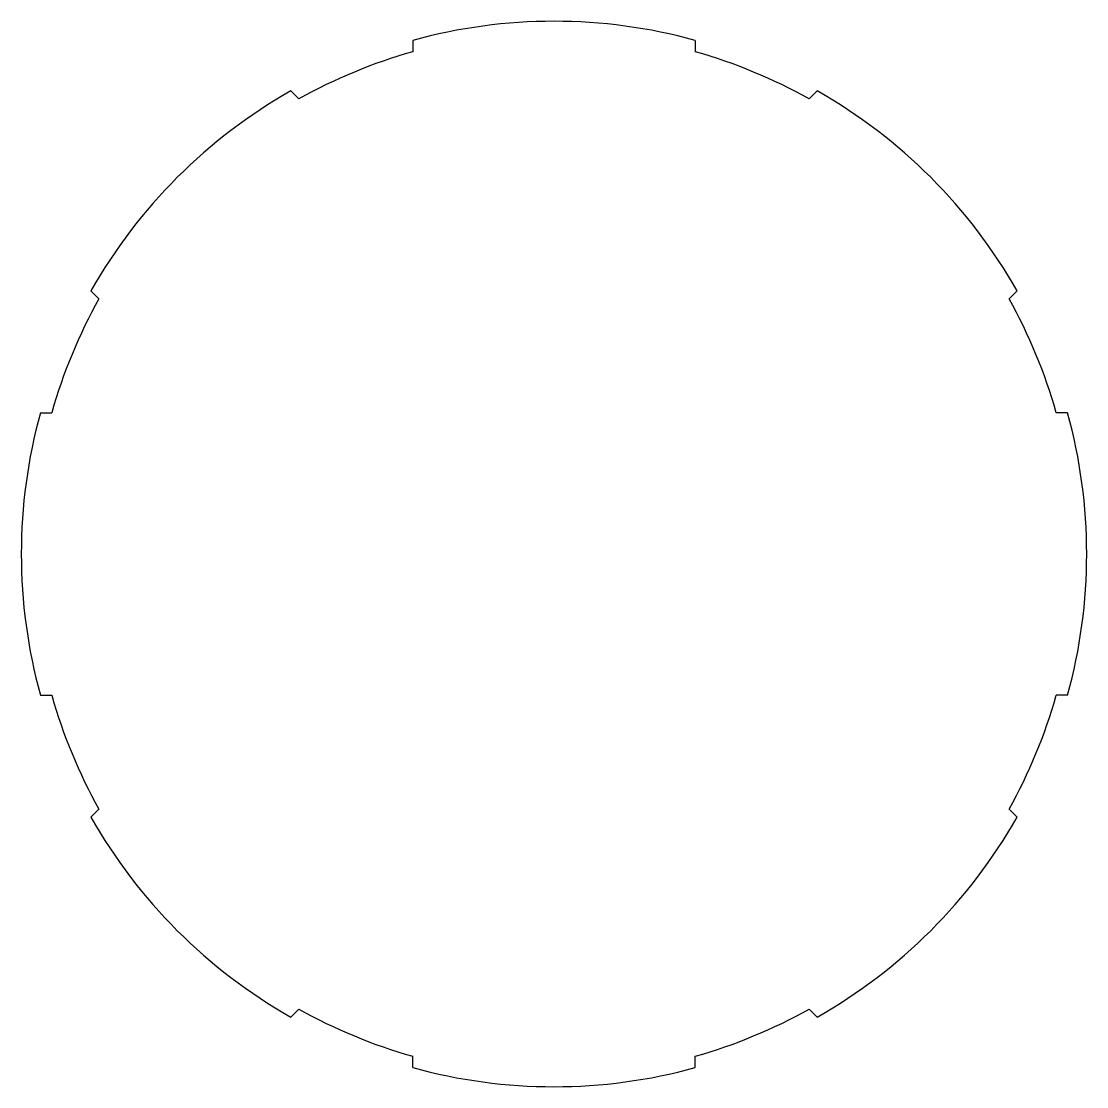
# Model space of a CAD drawing. Extents: x -0.255 to 0.254, y -0.254 to 0.254.
import ezdxf

# ---------------------------------------------------------------- set-up
doc = ezdxf.new("R2010")
doc.units = 0
doc.header["$MEASUREMENT"] = 0
doc.layers.add('LAYER1', color=5, linetype='CONTINUOUS')

msp = doc.modelspace()

# ---------------------------------------------------------------- linework, layer by layer
at = {"layer": 'LAYER1'}
for p, q in [((-0.0675000000000008, 0.2453854111392929), (-0.0675000000000017, 0.2399360591907763)), ((0.0675, 0.2453854111392929), (0.0675000000000009, 0.2399360591907763)), ((-0.1257839804907512, 0.2212433959509352), (-0.1219307067748824, 0.2173901222350677)), ((0.1257839804907504, 0.2212433959509352), (0.1219307067748816, 0.2173901222350675)), ((-0.2212433959509356, 0.1257839804907507), (-0.217390122235068, 0.121930706774882)), ((0.2212433959509349, 0.1257839804907507), (0.2173901222350673, 0.121930706774882)), ((-0.2453854111392934, 0.0675000000000003), (-0.2399360591907768, 0.0675000000000012)), ((0.2453854111392926, 0.0675000000000004), (0.239936059190776, 0.0675000000000012)), ((-0.2453854111392934, -0.0675000000000004), (-0.2399360591907768, -0.0675000000000014)), ((0.2453854111392926, -0.0675000000000005), (0.239936059190776, -0.0675000000000014)), ((-0.2212433959509357, -0.1257839804907508), (-0.2173901222350681, -0.121930706774882)), ((0.2212433959509349, -0.1257839804907509), (0.2173901222350673, -0.1219307067748821)), ((-0.1257839804907512, -0.2212433959509354), (-0.1219307067748824, -0.2173901222350677)), ((0.1257839804907504, -0.2212433959509354), (0.1219307067748817, -0.2173901222350678)), ((-0.0675000000000007, -0.2453854111392931), (-0.0675000000000017, -0.2399360591907765)), ((0.0675, -0.2453854111392932), (0.0675000000000009, -0.2399360591907765))]:
    msp.add_line(p, q, dxfattribs=at)
for centre, radius, start, end in [((-2e-16, 3e-16), 0.2544999999999993, 74.61962178640108, 105.3803782135989), ((-5.2e-15, 1.37e-14), 0.2492499999999854, 105.7126173148633, 119.2873826851371), ((-5.2e-15, 1.37e-14), 0.2492499999999854, 105.7126173148633, 119.2873826851371), ((6e-15, 1.31e-14), 0.2492499999999854, 60.71261731486328, 74.28738268513713), ((6e-15, 1.31e-14), 0.2492499999999854, 60.71261731486328, 74.28738268513713), ((-7e-16, 3e-16), 0.2544999999999993, 119.6196217864011, 150.3803782135989), ((0, 2e-16), 0.2544999999999993, 29.61962178640114, 60.38037821359891), ((-1.35e-14, 6.3e-15), 0.2492499999999854, 150.7126173148633, 164.2873826851371), ((-1.35e-14, 6.3e-15), 0.2492499999999855, 150.7126173148633, 164.2873826851371), ((1.34e-14, 4.8e-15), 0.2492499999999854, 15.7126173148632, 29.28738268513706), ((1.34e-14, 4.8e-15), 0.2492499999999854, 15.7126173148632, 29.28738268513706), ((-8e-16, 1e-16), 0.2544999999999994, 164.6196217864011, 195.3803782135989), ((0, -2e-16), 0.2544999999999993, 344.6196217864012, 15.38037821359882), ((-1.42e-14, -4.9e-15), 0.2492499999999855, 195.7126173148633, 209.2873826851371), ((-1.42e-14, -4.9e-15), 0.2492499999999854, 195.7126173148633, 209.2873826851371), ((1.27e-14, -6.4e-15), 0.2492499999999854, 330.7126173148632, 344.2873826851371), ((1.27e-14, -6.4e-15), 0.2492499999999854, 330.7126173148632, 344.2873826851371), ((-8e-16, -4e-16), 0.2544999999999993, 209.6196217864011, 240.3803782135988), ((-1e-16, -5e-16), 0.2544999999999993, 299.6196217864012, 330.3803782135988), ((-6.7e-15, -1.32e-14), 0.2492499999999854, 240.7126173148632, 254.287382685137), ((-6.7e-15, -1.32e-14), 0.2492499999999854, 240.7126173148632, 254.287382685137), ((4.5e-15, -1.39e-14), 0.2492499999999854, 285.7126173148633, 299.2873826851372), ((4.5e-15, -1.39e-14), 0.2492499999999854, 285.7126173148633, 299.2873826851372), ((-5e-16, -5e-16), 0.2544999999999993, 254.6196217864011, 285.3803782135988)]:
    msp.add_arc(centre, radius, start, end, dxfattribs=at)

doc.saveas('drawing.dxf')
